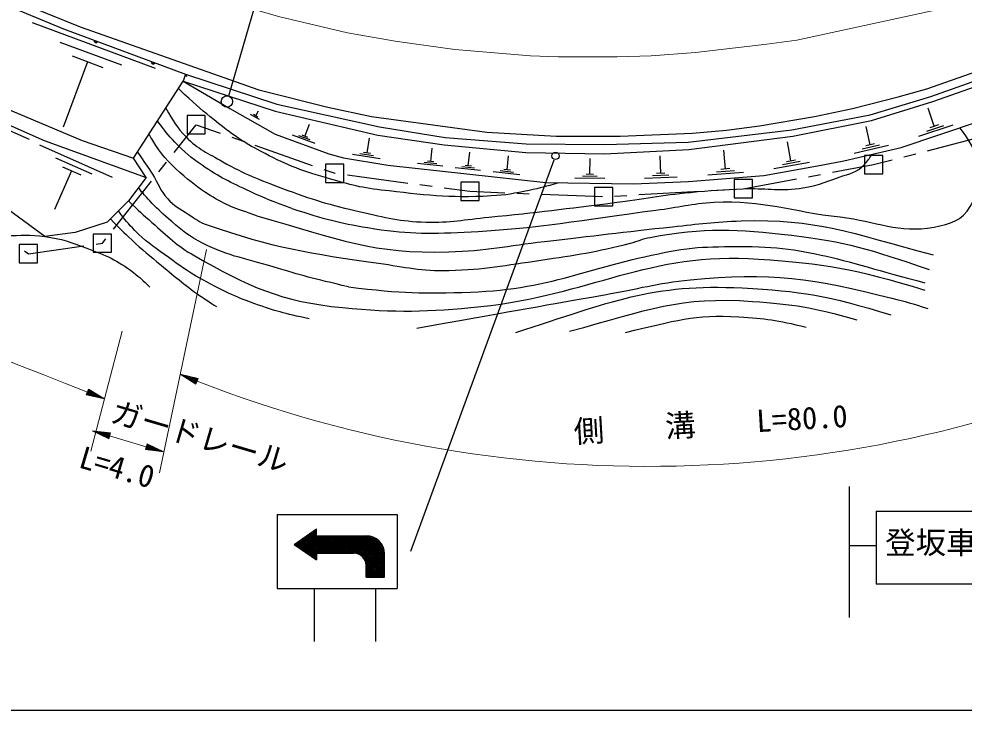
# Model space of a CAD drawing. Units: millimetres, scale not verified. Extents: x 40000 to 680000, y 20000 to 380000.
# Drawn here: x 279404 to 356894, y 205000 to 261688 of the extents above; entities that cross this region are included whole.
import ezdxf
from ezdxf.enums import TextEntityAlignment as Align

# ---------------------------------------------------------------- set-up
doc = ezdxf.new("R2010")
doc.units = ezdxf.units.MM
doc.header["$LTSCALE"] = 1000
doc.linetypes.add('CHAIN', pattern=[18.5, 12, -1.5, 3.5, -1.5])
for name, color, linetype, lineweight in [('M-BGD', 7, 'Continuous', 25), ('M-BMK', 2, 'CHAIN', 13), ('M-BMK-ROW', 30, 'Continuous', 25), ('M-STR-HTXT', 7, 'Continuous', 13), ('M-STR-STRC', 7, 'Continuous', 25), ('M-TTL-BAND', 7, 'Continuous', 25)]:
    doc.layers.add(name, color=color, linetype=linetype, lineweight=lineweight)
doc.styles.add('ＭＳ ゴシック', font='')
doc.styles.get('ＭＳ ゴシック').set_extended_font_data('MS Gothic')

msp = doc.modelspace()

# ---------------------------------------------------------------- hatches: boundary and pattern name
at = {"layer": 'M-STR-STRC'}
h = msp.add_hatch(dxfattribs=at)
h.set_pattern_fill('USER', color=256, style=0, pattern_type=2)
h.set_pattern_definition([(45, (821813, 255396), (-70.71068, 70.71068), []), (135, (821813, 255396), (-70.71068, -70.71068), [])])
h.paths.add_polyline_path([(306861, 217876, -0.41421), (307861, 216876), (307861, 215904), (309375, 215904), (309375, 217806, 0.01207), (309373, 217878, 0.40014), (307875, 219306), (303798, 219306), (303798, 219856), (301976, 218591), (303798, 217326), (303798, 217876)])

# ---------------------------------------------------------------- linework, layer by layer
at = {"layer": 'M-BGD'}
for p, q in [((301055, 270793), (296586, 255362)), ((280498, 261403), (290581, 257644)), ((282768, 259791), (287809, 257911)), ((285038, 258179), (283033, 252802)), ((283778, 258649), (286298, 257709)), ((288812, 250261), (292871, 256575)), ((293058, 257147), (292871, 256575)), ((292871, 256575), (296698, 254353)), ((293058, 257147), (293146, 256954)), ((274287, 254457), (280242, 251818)), ((354438, 252883), (353937, 254375)), ((299136, 253428), (298381, 253857)), ((299005, 253636), (298627, 253851)), ((298816, 253743), (299045, 254146)), ((302853, 252056), (303217, 253051)), ((349204, 251352), (348852, 252855)), ((355963, 252980), (353165, 252039)), ((355200, 252931), (353802, 252461)), ((354788, 253000), (354089, 252765)), ((303695, 251467), (301830, 252148)), ((303274, 251762), (302341, 252102)), ((303086, 251971), (302620, 252142)), ((307946, 250690), (308143, 251900)), ((281100, 251346), (287055, 248707)), ((313162, 249989), (313285, 251098)), ((342692, 250045), (342409, 251606)), ((350701, 251305), (347882, 250646)), ((349952, 251328), (348543, 250999)), ((349556, 251434), (348851, 251269)), ((309031, 250203), (306762, 250572)), ((308488, 250446), (307354, 250631)), ((308229, 250644), (307662, 250736)), ((316246, 249648), (316370, 250763)), ((319422, 249308), (319551, 250471)), ((332018, 249015), (331964, 250448)), ((337322, 249376), (337198, 250934)), ((282413, 250289), (285390, 248970)), ((282981, 249562), (284470, 248902)), ((289827, 248689), (288812, 250261)), ((314170, 249597), (312092, 249828)), ((313666, 249793), (312627, 249909)), ((313421, 249960), (312902, 250018)), ((316753, 249451), (315708, 249567)), ((316507, 249619), (315985, 249677)), ((326213, 248940), (326229, 250243)), ((344226, 249919), (341299, 249389)), ((343459, 249982), (341995, 249717)), ((343058, 250111), (342326, 249978)), ((283725, 249232), (282318, 246056)), ((317260, 249253), (315170, 249486)), ((320480, 248896), (318299, 249138)), ((319951, 249102), (318861, 249223)), ((319695, 249277), (319150, 249338)), ((326822, 248770), (325600, 248785)), ((326519, 248937), (325908, 248944)), ((332697, 248861), (331353, 248810)), ((332354, 249028), (331682, 249002)), ((338813, 249103), (335892, 248870)), ((338067, 249240), (336607, 249123)), ((337687, 249405), (336956, 249347)), ((327431, 248600), (324988, 248629)), ((333375, 248707), (330688, 248606))]:
    msp.add_line(p, q, dxfattribs=at)
for points in [[(167188, 289232), (175371, 289574), (183584, 289574), (188410, 289490), (196199, 289151), (201872, 288643), (208391, 287881), (211185, 287458), (215672, 286611), (220160, 285595), (223716, 284664), (230658, 282632), (243358, 278144), (262493, 270186), (271298, 265952), (276971, 263412), (283067, 260872), (293058, 257147)], [(279003, 263243), (284422, 261042), (299069, 255877), (304742, 254438), (308298, 253676), (317780, 252406), (323453, 252067), (328702, 252067), (334629, 252321), (337423, 252575), (340132, 252914), (344620, 253676), (347752, 254353), (351478, 255284), (353848, 255962), (358420, 257570), (364601, 259941), (369681, 262058), (384836, 269254), (403268, 276389)], [(293058, 257147), (300560, 254696), (308964, 252828), (314350, 251954), (320999, 251445), (327404, 251396), (334271, 251566), (342764, 252585), (349194, 253823), (354168, 255327), (363194, 258530), (370543, 261594), (371255, 261513), (386205, 266727), (389247, 267844), (405223, 271149), (415911, 271286)], [(262493, 265984), (263661, 265922), (267551, 265113), (270404, 261945), (274262, 256049), (284579, 251719), (288812, 250261)], [(292871, 256575), (300401, 254115), (308817, 252153), (314279, 251357), (320975, 250742), (327411, 250621), (334315, 250966), (342854, 252066), (349305, 253353), (354317, 254912), (363352, 258095), (370637, 261228)], [(286641, 245017), (284028, 244168), (281537, 243844), (276776, 247322), (274964, 249193), (272495, 252288), (273388, 255293)], [(273388, 255293), (281464, 251714), (289827, 248689)], [(296698, 254353), (300424, 252236), (304826, 250628), (306012, 250289), (309652, 249696), (322606, 248257), (329803, 248172), (334290, 248342), (340478, 248834), (345189, 249687), (347034, 250037), (351732, 251136), (361408, 254388), (362310, 254779)], [(289827, 248689), (288388, 246764), (286641, 245017)]]:
    msp.add_lwpolyline(points, dxfattribs=at)
msp.add_circle((296457, 254911), 466, dxfattribs=at)
for centre, radius in [((285720, 259883), 150), ((285720, 259883), 120), ((285720, 259883), 100), ((285720, 259883), 100), ((285720, 259883), 100), ((285720, 259883), 100), ((290405, 258136), 150), ((290405, 258136), 120), ((290405, 258136), 100), ((290405, 258136), 100), ((290405, 258136), 100), ((290405, 258136), 100)]:
    msp.add_arc(centre, radius, 159.55045, 339.55045, dxfattribs=at)
for points, knots in [([(323666, 248245), (322532, 247914), (322198, 247826), (321241, 247625), (320031, 247369), (319344, 247232), (318111, 247164), (314595, 246967), (312608, 247253), (309109, 247649), (307294, 247854), (306301, 248162), (304547, 248668), (302390, 249289), (301205, 249777), (299221, 250827), (297789, 251586), (297039, 252121), (295763, 253120), (294779, 253892), (294254, 254358), (293325, 255195), (292992, 255494), (292883, 255590), (292480, 255967)], [0, 0, 0, 0, 1, 1, 1, 2, 2, 2, 3, 3, 3, 4, 4, 4, 5, 5, 5, 6, 6, 6, 7, 7, 7, 8, 8, 8, 8]), ([(291453, 254370), (292057, 253260), (292334, 252828), (293110, 252012), (294092, 250981), (294896, 250681), (296131, 249974), (297943, 248938), (299055, 248525), (301008, 247790), (303454, 246871), (304864, 246432), (307414, 245861), (309478, 245400), (310650, 245080), (312764, 245024), (314788, 244971), (315918, 245223), (317933, 245425), (321963, 245828), (324214, 246119), (328233, 246626), (330666, 246933), (332015, 247227), (334457, 247463), (336144, 247626), (337094, 247680), (338788, 247754), (340577, 247832), (341597, 247563), (343374, 247790), (344691, 247959), (345398, 248255), (346649, 248700), (347506, 249005), (348113, 249082), (348724, 249756), (348986, 250044), (349111, 250190), (349304, 250568)], [0, 0, 0, 0, 1, 1, 1, 2, 2, 2, 3, 3, 3, 4, 4, 4, 5, 5, 5, 6, 6, 6, 7, 7, 7, 8, 8, 8, 9, 9, 9, 10, 10, 10, 11, 11, 11, 12, 12, 12, 13, 13, 13, 13]), ([(301778, 246140), (300142, 246738), (299662, 246927), (298351, 247536), (296764, 248272), (295860, 248688), (294421, 249683), (293483, 250331), (292985, 250749), (292200, 251576), (291596, 252212), (291386, 252472), (290771, 253308)], [0, 0, 0, 0, 1, 1, 1, 2, 2, 2, 3, 3, 3, 4, 4, 4, 4]), ([(301778, 246140), (304589, 245239), (305536, 244979), (308015, 244569), (311064, 244065), (312831, 244045), (315918, 244193), (322088, 244489), (325502, 245212), (331628, 246001), (333496, 246242), (334526, 246552), (336407, 246648), (340466, 246855), (342703, 245894), (346742, 245442), (349748, 245105), (351466, 244072), (354441, 244616), (355752, 244856), (356745, 245151), (357404, 246310), (358081, 247499), (358211, 248409), (358000, 249761), (357800, 251045), (357362, 251660), (356546, 252754)], [0, 0, 0, 0, 1, 1, 1, 2, 2, 2, 3, 3, 3, 4, 4, 4, 5, 5, 5, 6, 6, 6, 7, 7, 7, 8, 8, 8, 9, 9, 9, 9]), ([(298900, 245548), (297114, 246164), (296456, 246345), (295076, 247208), (294044, 247853), (293516, 248298), (292601, 249101), (291592, 249985), (291094, 250585), (290381, 251721), (290258, 251917), (290205, 251986), (290077, 252229)], [0, 0, 0, 0, 1, 1, 1, 2, 2, 2, 3, 3, 3, 4, 4, 4, 4]), ([(289137, 250766), (289729, 249899), (289884, 249670), (290344, 248955), (290842, 248182), (290964, 247634), (291582, 246953), (292141, 246336), (292589, 246127), (293292, 245679), (293880, 245305), (294177, 245012), (294836, 244786), (300154, 242956), (303320, 242432), (308890, 241653), (311131, 241340), (312390, 240992), (314651, 241054), (317616, 241135), (319261, 241480), (322197, 241903), (325087, 242318), (326711, 242579), (329540, 243299), (330178, 243462), (330511, 243649), (331158, 243770), (335611, 244604), (338255, 244456), (342757, 243939), (347259, 243422), (349055, 242817), (354018, 241145)], [0, 0, 0, 0, 1, 1, 1, 2, 2, 2, 3, 3, 3, 4, 4, 4, 5, 5, 5, 6, 6, 6, 7, 7, 7, 8, 8, 8, 9, 9, 9, 10, 10, 10, 11, 11, 11, 11]), ([(306435, 239706), (303470, 240415), (302636, 240616), (300244, 241348), (297811, 242093), (296321, 242267), (294093, 243496), (293052, 244069), (292549, 244533), (291655, 245315), (291034, 245859), (290685, 246165), (290126, 246771), (289749, 247179), (289621, 247326), (289199, 247849)], [0, 0, 0, 0, 1, 1, 1, 2, 2, 2, 3, 3, 3, 4, 4, 4, 5, 5, 5, 5]), ([(288388, 246764), (289285, 245904), (289546, 245673), (290314, 245003), (291627, 243858), (292307, 243109), (293820, 242246), (298170, 239762), (300940, 238485), (305927, 238012), (310339, 237594), (312864, 237641), (317272, 238097), (326250, 239025), (331045, 242632), (340048, 241992), (345450, 241607), (347846, 241226), (353679, 239452)], [0, 0, 0, 0, 1, 1, 1, 2, 2, 2, 3, 3, 3, 4, 4, 4, 5, 5, 5, 6, 6, 6, 6]), ([(303210, 237090), (301115, 237548), (300446, 237713), (298742, 238326), (296771, 239036), (295714, 239584), (293893, 240620), (292846, 241216), (292324, 241657), (291350, 242366), (290360, 243088), (289757, 243451), (288907, 244333), (288339, 244921), (288132, 245162), (287559, 245935)], [0, 0, 0, 0, 1, 1, 1, 2, 2, 2, 3, 3, 3, 4, 4, 4, 5, 5, 5, 5]), ([(286904, 245280), (287723, 244445), (287953, 244220), (288652, 243568), (289559, 242723), (290092, 242275), (291054, 241494), (292367, 240427), (293069, 239778), (294475, 238837), (294911, 238545), (295059, 238439), (295604, 238109)], [0, 0, 0, 0, 1, 1, 1, 2, 2, 2, 3, 3, 3, 4, 4, 4, 4]), ([(298900, 245548), (305785, 243576), (308391, 242410), (314648, 242584), (317727, 242670), (319427, 243086), (322488, 243431), (326592, 243895), (328885, 244211), (332992, 244643), (335182, 244873), (336408, 245056), (338608, 245124), (344853, 245319), (347383, 244174), (354356, 242330)], [0, 0, 0, 0, 1, 1, 1, 2, 2, 2, 3, 3, 3, 4, 4, 4, 5, 5, 5, 5]), ([(274192, 243613), (276155, 243807), (276717, 243878), (278342, 243905), (279590, 243925), (280301, 244022), (281537, 243844), (282913, 243646), (283664, 243375), (284966, 242885), (286543, 242292), (287466, 241930), (288787, 240884), (289340, 240446), (289568, 240272), (290134, 239683)], [0, 0, 0, 0, 1, 1, 1, 2, 2, 2, 3, 3, 3, 4, 4, 4, 5, 5, 5, 5]), ([(306435, 239706), (310937, 239167), (312522, 239159), (316426, 239282), (323291, 239499), (326883, 241660), (333662, 242764), (335050, 242990), (335848, 242963), (337254, 243008), (343770, 243213), (346368, 241963), (353679, 240044)], [0, 0, 0, 0, 1, 1, 1, 2, 2, 2, 3, 3, 3, 4, 4, 4, 4]), ([(312023, 236319), (319521, 237662), (321402, 238003), (327417, 239063), (330168, 239547), (331682, 240009), (334460, 240298), (340901, 240970), (344700, 240398), (350970, 238774), (352135, 238473), (352593, 238398), (353933, 237928)], [0, 0, 0, 0, 1, 1, 1, 2, 2, 2, 3, 3, 3, 4, 4, 4, 4]), ([(320151, 235980), (328021, 238508), (331321, 239991), (338693, 239621), (343526, 239379), (345700, 238998), (350885, 237420)], [0, 0, 0, 0, 1, 1, 1, 2, 2, 2, 2]), ([(324554, 236065), (331016, 237847), (333624, 238948), (339540, 238520), (342924, 238275), (344409, 238067), (348091, 236996)], [0, 0, 0, 0, 1, 1, 1, 2, 2, 2, 2]), ([(329126, 235980), (333225, 236926), (334774, 237476), (338439, 237250), (340610, 237117), (341524, 237005), (343942, 236404)], [0, 0, 0, 0, 1, 1, 1, 2, 2, 2, 2])]:
    msp.add_open_spline(points, degree=3, knots=knots, dxfattribs=at)
at = {"layer": 'M-BMK'}
msp.add_lwpolyline([(271880, 272792), (282644, 268238), (287216, 266376), (292042, 264598), (296275, 263158), (300678, 261888), (306350, 260534), (310245, 259856), (315156, 259179), (321336, 258671), (323622, 258586), (328448, 258586), (331242, 258671), (334883, 258925), (340725, 259602), (343180, 259941), (354949, 262481), (364770, 265444), (367026, 266300)], dxfattribs=at)
at = {"layer": 'M-BMK-ROW'}
for p, q in [((294688, 253756), (293188, 253756)), ((293188, 253756), (293188, 252256)), ((294688, 252256), (294688, 253756)), ((292128, 250720), (293938, 253006)), ((293938, 253006), (295905, 252317)), ((293188, 252256), (294688, 252256)), ((296848, 251987), (297792, 251656)), ((353892, 250878), (358733, 252130)), ((298736, 251325), (303454, 249672)), ((350227, 250485), (348727, 250485)), ((348727, 250485), (348727, 248985)), ((350227, 248985), (350227, 250485)), ((351956, 250377), (352924, 250627)), ((290887, 249151), (291508, 249936)), ((306043, 249777), (304543, 249777)), ((304543, 249777), (304543, 248277)), ((306043, 248277), (306043, 249777)), ((346095, 249108), (349477, 249735)), ((349477, 249735), (350988, 250126)), ((304398, 249341), (305293, 249027)), ((305293, 249027), (305344, 249020)), ((306336, 248888), (311292, 248226)), ((344129, 248744), (345112, 248926)), ((348727, 248985), (350227, 248985)), ((287165, 244446), (290267, 248367)), ((304543, 248277), (306043, 248277)), ((312283, 248094), (313274, 247962)), ((317132, 248297), (315632, 248297)), ((315632, 248297), (315632, 246797)), ((317132, 246797), (317132, 248297)), ((339538, 248504), (338038, 248504)), ((338038, 248504), (338038, 247004)), ((338788, 247754), (343145, 248562)), ((339538, 247004), (339538, 248504)), ((314265, 247830), (316382, 247547)), ((316382, 247547), (319244, 247433)), ((320243, 247393), (321243, 247353)), ((322242, 247314), (327238, 247115)), ((328100, 247860), (326600, 247860)), ((326600, 247860), (326600, 246360)), ((328100, 246360), (328100, 247860)), ((328236, 247160), (329235, 247216)), ((330233, 247273), (335225, 247553)), ((336224, 247610), (337222, 247666)), ((338221, 247722), (338788, 247754)), ((315632, 246797), (317132, 246797)), ((338038, 247004), (339538, 247004)), ((326600, 246360), (328100, 246360)), ((287004, 244045), (285504, 244045)), ((285504, 244045), (285504, 242545)), ((286254, 243295), (286544, 243662)), ((287004, 242545), (287004, 244045)), ((280933, 243172), (279433, 243172)), ((279433, 243172), (279433, 241672)), ((279866, 242664), (280183, 242422)), ((280183, 242422), (284737, 243077)), ((280933, 241672), (280933, 243172)), ((285504, 242545), (287004, 242545)), ((285727, 243220), (286254, 243295)), ((279433, 241672), (280933, 241672))]:
    msp.add_line(p, q, dxfattribs=at)
at = {"layer": 'M-STR-HTXT'}
for p, q in [((294780, 242786), (290920, 224454)), ((287865, 236069), (285291, 226234)), ((292622, 232540), (293916, 231740)), ((292622, 232540), (294105, 232203)), ((292622, 232540), (294010, 231972)), ((294029, 232018), (292919, 232472)), ((293992, 231925), (292881, 232380)), ((293140, 232220), (293973, 231879)), ((293215, 232405), (294048, 232064)), ((293954, 231833), (293398, 232060)), ((294067, 232110), (293512, 232338)), ((293657, 231900), (293935, 231786)), ((293809, 232270), (294086, 232157)), ((293916, 231740), (294105, 232203)), ((285116, 231318), (284929, 230855)), ((284967, 230947), (285523, 230723)), ((285820, 230657), (284985, 230994)), ((285004, 231040), (286117, 230592)), ((286414, 230526), (285023, 231087)), ((285041, 231133), (286154, 230685)), ((285895, 230843), (285060, 231179)), ((285079, 231226), (285635, 231001)), ((285376, 231160), (285097, 231272)), ((286414, 230526), (285116, 231318)), ((286414, 230526), (284929, 230855)), ((285226, 230789), (284948, 230901)), ((285400, 227912), (286769, 227249)), ((285400, 227912), (286910, 227728)), ((285400, 227912), (286839, 227489)), ((286854, 227537), (285702, 227875)), ((286004, 227838), (286868, 227585)), ((286825, 227441), (285674, 227779)), ((285948, 227647), (286811, 227393)), ((286797, 227345), (286221, 227514)), ((286882, 227633), (286306, 227802)), ((286495, 227381), (286783, 227297)), ((286608, 227765), (286896, 227680)), ((286769, 227249), (286910, 227728)), ((289844, 226605), (286839, 227489)), ((289915, 226845), (289774, 226365)), ((291283, 226182), (289774, 226365)), ((290076, 226328), (289788, 226413)), ((289802, 226461), (290378, 226292)), ((290680, 226255), (289816, 226509)), ((289830, 226557), (290981, 226218)), ((291283, 226182), (289844, 226605)), ((289858, 226653), (291010, 226314)), ((290736, 226447), (289872, 226701)), ((289887, 226749), (290462, 226580)), ((290189, 226712), (289901, 226797)), ((291283, 226182), (289915, 226845))]:
    msp.add_line(p, q, dxfattribs=at)
for centre, radius, start, end in [((94368, -246150), 513908, 68.22346, 81.9048), ((331017, 326358), 101370, 248.59083, 295.44626)]:
    msp.add_arc(centre, radius, start, end, dxfattribs=at)
at = {"layer": 'M-STR-STRC'}
for p, q in [((323247, 250114), (311509, 218012)), ((347510, 212594), (347510, 223351)), ((300570, 221035), (310416, 221035)), ((300570, 221035), (300570, 214978)), ((310416, 221035), (310416, 214978)), ((349692, 221317), (349692, 215324)), ((349692, 221317), (365715, 221317)), ((301976, 218591), (303798, 219856)), ((303798, 219306), (303798, 219856)), ((303798, 219306), (308030, 219306)), ((301976, 218591), (303798, 217326)), ((303798, 217876), (306861, 217876)), ((303798, 217876), (303798, 217326)), ((309375, 215904), (309375, 217879)), ((347510, 218505), (349692, 218505)), ((307861, 215904), (307861, 216876)), ((307861, 215904), (309375, 215904)), ((300570, 214978), (310416, 214978)), ((303610, 214978), (303610, 210622)), ((308649, 214978), (308649, 210622)), ((365715, 215324), (349692, 215324))]:
    msp.add_line(p, q, dxfattribs=at)
msp.add_circle((323398, 250453), 305, dxfattribs=at)
for centre, radius in [((307875, 217806), 1500), ((306861, 216876), 1000)]:
    msp.add_arc(centre, radius, 0, 90, dxfattribs=at)
at = {"layer": 'M-TTL-BAND'}
msp.add_line((40000, 205000), (579000, 205000), dxfattribs=at)

# ---------------------------------------------------------------- texts
at = {"layer": 'M-STR-HTXT', "style": 'ＭＳ ゴシック'}
for s, rotation, p in [('ガードレール', 343.597, (293843, 226036)), ('側\u3000\u3000溝\u3000\u3000L=80.0', 3.322, (336199, 227026)), ('L=4.0', 343.597, (287043, 223522))]:
    msp.add_text(s, height=1833, rotation=rotation, dxfattribs=at).set_placement(p, align=Align.BOTTOM_CENTER)
at = {"layer": 'M-STR-STRC', "style": 'ＭＳ ゴシック'}
msp.add_text('登坂車線', height=1833, dxfattribs=at).set_placement((355418, 217265), align=Align.BOTTOM_CENTER)

doc.saveas('drawing.dxf')
